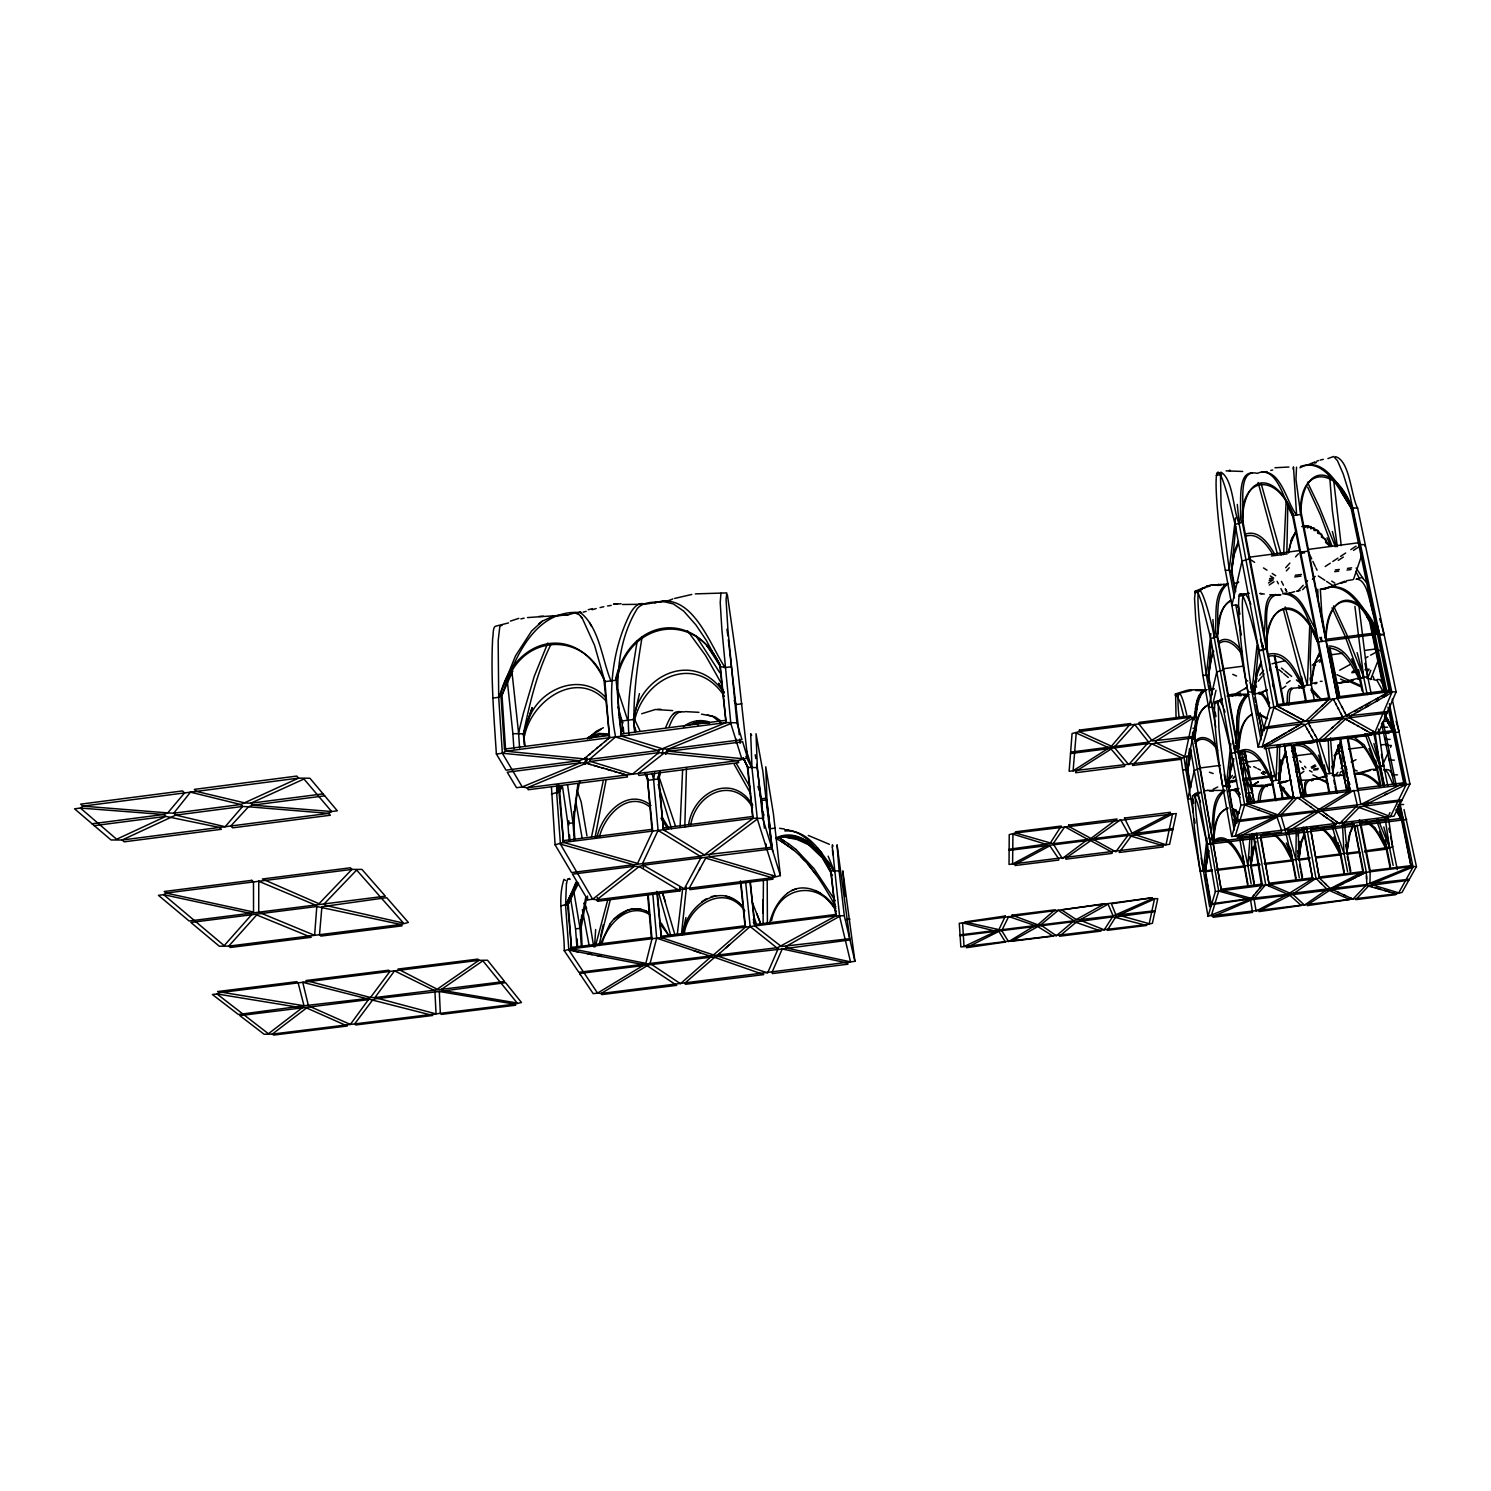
<?xml version="1.0" encoding="UTF-8"?>
<svg xmlns="http://www.w3.org/2000/svg" width="1491" height="1491" viewBox="0 0 1491 1491"><rect width="100%" height="100%" fill="white"/><g stroke="black" fill="none" stroke-linecap="round" stroke-linejoin="round"><path stroke-width="1.5" d="M580.819 919.667L582.105 946.822M763.094 924.159L763.411 881.069M568.798 825.157L568.817 820.795M762.87 913.032L762.907 899.93M1283.602 554.54L1286.137 501.461M1252.179 713.984C1239.524 721.532 1240.605 738.996 1238.089 751.65L1231.491 753.365C1204.43 635.446 1216.227 751.762 1222.695 786.279L1228.565 786.353L1231.827 807.507M659.973 770.735L658.146 777.072L663.476 829.704L704.404 854.921L771.648 847.261L762.74 818.354L753.123 818.279L704.404 854.921L700.23 856.3L571.556 872.589L555.081 844.801L551.465 787.323M680.12 825.884L682.598 770.213M1200.18 792.355C1190.452 793.641 1194.794 795.467 1197.403 802.922A102.842 12.729 82.3 0 1 1200.385 813.937L1207.17 844.446L1213.003 843.011C1215.184 826.443 1210.189 802.661 1224.912 790.808M1298.232 836.078L1298.326 830.021L1298.717 860.083L1309.676 858.723M749.992 881.908L754.856 925.93L781.396 946.524L849.665 938.696L844.316 915.754L836.06 915.809L777.687 947.624L578.825 972.3L564.232 950.662C564.642 927.458 556.516 901.943 563.952 879.336L565.648 880.529M767.194 879L767.418 924.14M1235.312 745.556L1235.2 752.88L1232.517 740.654M1349.877 784.471L1348.088 780.371L1344.789 780.781L1341.863 766.057L1345.162 765.629L1344.789 780.781L1347.212 790.565M1347.827 791.236L1348.088 780.371M1404.037 809.557L1416.45 866.569L1411.101 866.569L1366.818 884.517L1330.307 888.58L1319.33 877.957L1310.719 829.779L1354.108 824.337L1363.482 871.527L1330.307 888.58L1290.759 893.482L1269.065 884.182L1260.417 837.066L1260.771 836.041L1304.047 830.599L1303.637 831.661L1301.811 827.766L1303.637 831.661L1303.786 827.263M1255.18 694.228L1254.546 692.234L1247.93 691.899C1240.549 655.313 1226.758 517.116 1258.926 650.747L1263.082 650.206L1263.25 645.622M1296.275 829.033L1295.884 859.524L1299.313 877.677M1248.526 803.761L1248.955 792.895L1253.241 803.164M1253.95 833.525L1253.782 837.905L1252.03 834.028M1288.951 705.019C1289.939 700.136 1287.572 686.68 1295.791 688.059L1304.495 686.102M1245.73 791.162L1246.252 778.172L1252.254 792.485L1254.434 802.288M1299.91 841.259L1299.09 859.114L1301.158 841.875L1304.7 832.5M1235.405 743.189C1238.536 727.403 1233.56 704.423 1248.191 694.154M1279.632 746.674L1279.129 781.098L1280.993 791.069M1416.45 866.569L1401.969 892.457L1396.061 893.799L1366.334 885.486L1247.967 900.135L1208.008 916.406L1215.389 891.506L1411.101 866.569L1401.913 818.335L1360.798 823.498L1360.314 824.56L1360.537 820.423M1183.724 716.425L1182.456 711.244A101.053 12.357 82.6 0 0 1179.605 700.938L1175.598 693.781L1176.064 718.345M1359.96 852.461L1346.802 854.101L1348.945 836.041L1352.151 826.778M1263.678 634.514C1267.089 626.5 1260.678 590.716 1277.023 595.338L1280.881 594.723C1258.162 592.467 1270.313 637.011 1266.344 648.678L1258.926 650.747M1286.77 704.647C1288.038 699.894 1285.652 689.494 1291.56 687.947L1292.362 688.637M1186.724 714.785C1179.157 681.126 1176.138 692.327 1179.139 717.6M1406.703 819.454L1210.468 844.036L1210.841 837.961M1221.893 698.72A27.509 22.812 2.2 0 0 1218.911 700.733L1214.979 701.776L1219.619 701.236L1221.315 699.298L1218.184 702.242L1218.892 728.018A94.529 13.866 82.7 0 0 1220.663 745.053L1226.273 785.832L1228.565 786.353L1230.597 766.299M1251.135 883.66L1247.855 865.507L1250.203 834.83M1238.797 753.421C1255.515 744.326 1265.896 770.81 1271.991 781.992L1272.382 780.799L1279.52 779.905L1280.788 759.87M594.555 946.692L595.655 929.527M686.475 768.107L684.798 827.039M681.424 934.652L686.419 887.164M1192.707 732.118L1192.204 739.871L1218.725 891.096L1211.232 916.014L1396.061 893.799L1395.539 894.73L1355.748 899.651L1368.943 885.617L1408.809 880.23M1195.447 720.004L1194.682 738.753L1221.297 890.127L1251.303 898.365L1287.721 894.302L1312.62 878.777L1304.047 830.599M1277.433 746.823L1275.961 780.352L1268.748 748.855M1248.75 694.526C1234.138 708.411 1240.251 733.591 1238.089 751.65C1239.226 739.033 1239.04 721.774 1251.676 714.636M628.978 735.268C626.22 703.733 632.221 672.124 637.197 641.018M1258.18 747.159L1269.754 708.132L1235.088 524.478C1204.057 396.569 1218.837 539.817 1225.322 570.177L1258.18 747.159L1371.664 733.647L1378.989 731.746L1396.116 691.899L1357.63 508.151C1350.995 496.373 1350.045 460.644 1335.563 456.693M1228.062 807.936C1214.345 812.781 1215.389 831.288 1213.003 843.011C1214.177 831.288 1214.065 813.024 1227.652 808.457M1260.454 638.968L1263.082 650.206L1266.344 648.678C1265.132 596.885 1301.96 597.537 1317.615 642.006L1377.404 634.234L1378.038 632.575C1359.084 587.268 1326.953 589.243 1325.965 640.925C1324.493 588.926 1361.525 589.896 1377.404 634.234L1384.095 634.476L1381.374 624.599M1268.804 656.208C1286.696 652.35 1295.586 675.013 1302.873 687.258L1303.358 685.767L1311.335 684.742L1313.757 665.154L1320.318 650.933M1238.089 751.65L1239.524 733.442M1253.204 689.196L1254.024 693.557L1254.434 692.066L1251.9 691.395L1257.025 645.323M1279.52 779.905L1281.906 761.062L1285.913 750.979M1311.372 628.438L1310.179 658.165L1311.335 684.742M574.315 840.439L572.991 822.846L577.93 783.707M1215.743 727.142L1206.349 674.845L1210.841 633.619M1234.473 597.872L1229.218 569.674L1235.499 517.824M1252.515 847.186L1250.725 866.066L1254.024 884.2M1387.692 711.524L1346.671 716.053L1337.446 698.384L1300.711 514.488C1297.804 465.583 1337.39 465.322 1351.051 507.779L1389.37 691.712L1396.116 691.899M1251.844 837.886L1251.061 865.097L1254.919 842.508M677.249 934.745L682.524 889.81M1218.632 619.38L1217.141 636.75L1247.576 803.891M1211.195 831.885C1214.233 818.839 1210.357 797.331 1224.67 790.249M1235.088 524.478L1242.32 522.279C1245.88 512.233 1235.256 467.839 1257.323 473.355C1277.768 464.409 1285.242 504.704 1292.529 515.588L1300.711 514.488C1301.606 464.875 1333.122 462.247 1351.629 505.952L1390.041 690.147L1389.37 691.712L1342.813 717.264L1305.426 721.346L1277.247 706.119L1242.32 522.279C1239.673 473.542 1279.073 472.982 1292.529 515.588L1329.021 699.465L1305.426 721.346L1264.051 727.347M1193.34 812.968L1185.774 769.375L1186.985 755.937M1199.975 793.137L1192.558 795.672L1192.427 800.891L1194.44 828.306L1200.125 870.8L1203.312 870.409L1206.965 838.203M1213.003 843.011L1214.513 826.536M1347.212 849.758L1350.194 832.873L1353.772 825.511M1196.229 722.949L1194.682 738.753L1192.204 739.871L1194.887 727.999L1192.968 728.242M1287.833 504.405L1286.845 552.639M1189.408 748.929L1187.6 770.922L1188.625 776.774M566.431 883.772L565.574 905.317L568.854 950.084L597.556 993.099L601.134 993.491L854.939 961.322L842.806 870.874L844.875 896.501M1210.636 655.91L1208.325 676.784L1209.481 683.195M1256.689 671.155L1254.229 691.228M1195.67 717.917C1197.534 708.467 1196.844 694.694 1206.797 689.643C1194.496 692.178 1196.267 710.443 1193.751 719.911L1196.136 713.742L1194.571 713.537L1196.9 708.728L1195.428 708.449L1197.72 704.609L1196.285 704.33L1198.596 701.217L1197.18 700.919L1200.479 696.036L1199.062 695.757L1202.641 692.532L1201.15 692.309L1203.871 691.284L1202.305 691.097L1206.797 689.643M1233.97 550.123L1231.361 572.115L1234.641 589.672M1207.375 852.927L1205.119 871.75L1212.053 870.893M1189.818 752.377L1187.842 769.859L1190.899 787.434M1309.806 623.778L1307.346 685.245L1285.205 606.893M666.123 831.344L663.476 829.704L658.91 778.898L659.656 772.468M1392.24 699.13L1409.946 784.042L1394.048 816.155L1231.696 836.526L1202.846 675.293L1195.707 619.119L1194.552 598.487L1195.428 590.827L1198.652 594.219L1202.231 604.265L1210.692 638.577L1217.141 636.75C1219.508 624.394 1218.669 607.433 1231.026 600.165M1228.23 787.546L1230.709 770.307L1233.672 761.062M1311.297 682.244L1315.416 661.762L1319.964 653.207M1206.759 705.97C1195.912 712.586 1195.726 727.533 1194.682 738.753C1196.751 727.422 1196.285 712.363 1207.114 705.28M1211.382 640.59L1208.605 675.46L1212.09 694.75M1231.38 750.812L1228.565 786.353L1230.746 767.511L1233.803 758.658M1187.6 770.922L1191.421 750.513M1208.325 676.784L1210.804 660.103L1213.749 651.176M1279.129 781.098L1281.794 763.839L1285.727 753.309M1254.024 693.557L1256.857 675.367L1260.957 664.11M1260.212 801.263C1260.361 793.678 1263.101 782.402 1273.09 784.862M585.702 897.526L580.018 928.297L581.322 945.611M581.676 915.176L580.8 929.545L586.448 898.793M1231.361 572.115L1234.194 554.577L1238.257 543.73M1242.32 522.279C1243.252 472.833 1274.842 469.963 1293.014 513.761L1329.581 697.918L1329.021 699.465L1325.779 699.894M595.021 837.569L605.942 780.837M1296.089 532.939L1296.406 530.516L1291.84 538.381L1288.392 552.08M1207.729 843.403L1205.38 870.8L1200.125 870.8M695.346 593.884L726.807 592.915L726.061 599.55L727.962 630.153L736.889 722.8L741.996 739.648L668.154 749.209L662.619 748.817L621.598 736.144C615.448 694.135 614.18 646.181 637.328 608.533C646.199 598.506 661.594 604.75 672.814 598.897M1258.367 800.928C1258.329 792.056 1262.094 782.551 1272.27 784.527M1235.797 526.137L1231.715 570.457L1235.666 591.573M832.929 846.273L832.407 844.782L832.332 847.186M1258.59 646.889L1254.434 692.066L1256.988 672.385L1261.2 661.65M1288.559 552.993L1291.84 538.381L1291.597 541.196L1296.406 530.516M1230.821 743.785L1226.273 785.832L1222.695 786.279M1304.644 525.708L1304.29 527.944L1307.719 525.689L1317.914 530.61L1330.363 546.433L1325.629 542.482L1325.853 539.369L1321.455 537.114L1321.734 534.281L1317.597 533.2L1317.914 530.61L1313.981 530.479L1314.335 528.056L1310.57 528.746L1310.943 526.435L1307.346 527.926L1307.719 525.689L1301.755 526.509M591.48 837.047L603.296 780.557M658.09 830.394L700.23 856.3L700.882 857.903L684.276 888.804L643.273 865.19L642.491 863.606L658.09 830.394L653.58 779.588L654.698 772.99M662.302 753.533L663.01 749.433M508.506 622.921L496.559 625.959C492.328 625.847 493.577 635.017 492.664 638.223C490.651 676.839 493.875 715.512 496.373 754.036L502.355 753.253L505.691 751.203L589.485 759.385L615.578 736.927C607.601 695.496 611.142 651.716 630.059 613.714C632.874 608.738 638.092 601.302 644.746 604.265L662.824 601.376L673.298 603.911L683.698 611.105L695.906 624.915L706.343 640.403L720.377 666.477L726.061 722.576L736.889 722.8M599.047 944.959L610.061 900.639M642.155 636.787C636.937 667.577 632.631 698.999 634.346 730.236M566.431 883.753L567.68 878.907L570.102 879.429L569.245 878.367M1317.764 589.336L1318.081 599.438M682.338 934.652L685.916 917.524M658.295 753.682L659.171 749.526M1203.927 588.237L1205.399 587.529L1202.715 588.013L1199.659 590.865L1195.074 591.237L1210.394 585.031L1227.261 584.267M1220.98 584.304L1220.719 585.478L1218.427 584.323L1218.184 585.441L1212.164 584.733M1223.589 585.553L1223.869 584.304M1293.163 469.106L1293.48 466.869L1296.611 515.047C1286.826 503.045 1281.272 469.609 1261.461 472.144M595.244 946.71L607.601 900.452M600.649 936.348L603.259 924.793M1212.369 706.044L1216.022 690.277M639.453 693.613L633.414 719.501L635.222 732.305M1250.874 604.321C1230.895 555.342 1252.328 697.322 1251.9 691.395M1192.707 800.257L1192.949 799.213L1190.88 798.766L1187.731 799.157L1194.235 770.567L1200.274 767.94L1220.439 765.386M1214.103 708.952L1214.401 707.666L1212.127 707.069L1208.605 707.535L1216.731 671.901L1223.216 670.111L1223.533 668.714L1243.289 666.142M1237.94 607.34L1238.313 605.737L1235.797 604.973L1231.883 605.476L1242.003 561.063L1249.29 558.901L1249.7 557.149L1300.301 550.459L1299.798 552.229L1308.017 551.13L1308.539 549.378L1359.289 542.649L1358.692 544.439L1365.309 544.755L1364.824 546.172M644.764 772.524L648.231 780.259L658.91 778.898L660.438 772.562M519.595 747.942L518.57 732.901L523.453 713.052L534.318 676.15L547.831 643.012M558.808 784.862L556.702 793.398L560.43 844.111L592.673 899.241L596.773 899.819L772.17 877.752L780.371 875.608L773.438 814.011L765.759 766.803L766.914 799.828L772.133 848.882L780.371 875.608M579.794 781.265C575.489 800.499 572.619 820.441 575.079 840.104M648.119 893.91L652.014 938.752L645.845 963.335L571.538 948.779L564.232 950.662M652.76 893.333L656.674 938.174L650.076 963.447L680.492 983.706L710.424 957.241L714.599 957.352L763.69 974.611L685.413 984.284L684.835 983.165L714.599 957.352L718.215 956.271L782.235 948.966L847.652 963.056L847.932 964.211L772.394 973.548L771.984 972.412L782.235 948.966L849.963 939.945L854.939 961.322M1232.125 695.98L1235.405 694.75M1292.529 515.588L1293.014 513.761M555.081 844.801L563.505 842.434L559.759 791.646L561.399 785.589M1247.408 695.943L1247.762 694.713L1241.351 694.713L1241.071 695.775L1233.765 694.974M769.3 924.01C772.152 912.38 777.762 900.844 787.36 893.333M1243.997 695.868L1244.314 694.713M1266.344 648.678C1267.331 597.183 1299.556 594.984 1318.156 640.366L1317.615 642.006C1308.986 627.077 1304.364 594.257 1282.651 593.791M1219.619 701.236L1222.49 699.372M1228.435 791.479L1237.567 788.329M1239.189 757.857L1241.351 751.371L1244.631 750.942L1246.066 755.881L1245.749 757.018L1239.189 757.857L1238.07 751.781M682.859 934.447C685.282 907.367 718.848 880.846 741.456 905.186M1208.959 850.709L1205.119 871.75L1204.411 867.632M1250.874 803.463L1241.351 751.371L1245.749 757.018L1247.184 761.976L1252.57 791.386L1252.254 792.485L1245.656 793.324L1247.818 803.127M525.279 746.581L523.416 733.833L532.119 707.778L523.416 733.833L524.142 744.549M1231.696 836.526L1240.922 805.364L1210.692 638.577M1245.656 793.324L1245.973 792.224M1208.493 850.336L1205.38 870.8L1212.313 869.943M1212.537 651.548L1208.605 675.46L1202.846 675.293M1206.349 674.845L1200.87 634.905A92.908 13.344 83.1 0 1 1199.099 618.019C1193.285 554.466 1211.456 618.411 1214.326 638.111L1244.668 804.898L1235.293 836.078L1274.115 817.049L1356.847 806.65L1387.469 817.758L1386.91 818.913L1342.552 824.467L1359.773 806.836L1401.54 801.021M1269.363 742.481L1262.206 746.656L1273.948 707.591L1239.17 523.937C1233.02 510.779 1233.467 479.226 1220.868 472.125M1221.297 890.127L1194.943 737.598M1217.457 635.315L1247.948 802.475L1247.576 803.705L1240.922 805.364M1242.73 520.471L1277.712 704.591L1277.247 706.119L1269.754 708.132M1190.936 749.992L1187.842 769.859L1182.643 769.785L1181.04 758.658M599.717 945.48L609.763 924.308M647.001 774.09L652.723 831.065L637.626 863.382L563.505 842.434L558.771 789.857L560.057 785.776M1351.629 505.952L1351.051 507.779L1357.63 508.151M1267.145 786.652L1267.499 785.571L1249.477 785.328M1346.876 791.348L1337.744 745.295L1341.043 744.885L1338.955 751.389L1341.863 766.057L1342.254 750.979L1338.955 751.389L1338.284 746.954L1340.595 743.264M1216.656 870.315L1244.351 866.867L1239.58 837.476M1213.301 841.986L1254.117 836.861L1253.782 837.905L1252.608 833.469M1293.666 797.89L1284.217 744.512L1293.666 797.89L1277.899 814.887L1236.393 820.665M684.145 934.559C687.295 905.764 724.831 881.964 744.829 910.871M1262.206 746.656L1301.121 724.011L1301.624 722.539L1273.948 707.591L1275.718 708.542M1353.474 579.477L1361.935 554.615M1291.635 746.506L1294.971 750.756L1296.536 755.695L1304.085 796.026M1330.848 656.152L1331.333 654.735L1342.683 653.263M621.598 736.144L615.895 677.79C630.581 619.678 691.824 608.514 719.668 664.147L726.061 722.576L505.691 751.203L502.001 695.16L512.718 671.006L507.48 680.325C525.671 631.96 587.435 632.687 604.917 681.648L616.864 680.082C627.841 620.871 695.962 609.26 720.377 666.477L725.111 667.577L731.112 666.775M727.422 595.021L737.02 662.433L747.55 757.894L738.082 760.596L527.124 787.807L522.26 786.95L502.355 753.253L498.702 697.303L515.476 655.91L531.616 631.01L542.258 621.188L553.478 615.988L567.978 614.851L575.004 612.857L579.216 614.758L582.291 618.243L594.574 645.379L604.917 681.648L609.558 737.71L607.918 739.07M551.409 794.088L559.759 791.646L561.827 785.906M1254.117 836.861L1262.374 885.02L1251.303 898.365L1211.773 903.714M1281.775 831.009L1281.365 832.146L1237.25 837.681L1277.079 817.236L1281.477 830.17M1387.04 713.015L1308.241 723.098L1264.741 747.271L1264.312 748.668L1313.608 742.388L1313.515 739.965M690.762 824.821C695.906 793.063 733.535 775.339 752.564 807.321M1269.065 884.182L1260.771 836.041M1389.016 707.871L1404.559 782.7L1360.836 804.45L1319.33 809.669L1301.177 796.94L1292.063 745.63M1337.446 698.384L1301.196 512.68M492.775 698.086L498.702 697.303L502.001 695.16C514.097 658.854 534.635 608.347 581.378 612.615M688.562 824.97C693.203 791.945 732.454 771.872 752.769 805.14M665.433 754.222L666.924 750.215M665.992 753.999L667.483 750.01M775.954 837.961C799.884 826.331 821.821 851.398 830.878 870.912L836.06 915.809L571.538 948.779L567.4 902.614L575.936 882.206M1311.502 780.949L1314.372 778.992L1318.752 778.507L1326.953 781.601M1335.787 584.64L1324.362 589.113L1320.318 589.001L1321.753 612.95L1325.965 640.925M1264.592 864.333L1292.306 860.885L1285.112 829.686L1350.063 790.77L1340.633 739.443M1316.199 739.722L1325.536 775.227C1318.659 763.578 1310.216 742.108 1293.182 745.947M559.74 785.645L556.702 793.398L556.665 784.62M599.419 837.047C604.246 816.062 628.102 789.69 650.02 807.097M1352.523 714.879L1349.392 717.842L1374.963 732.267L1380.144 766.337L1376.678 768.741C1370.024 757.316 1363.594 739.163 1348.032 738.436M597.015 837.327C601.6 814.515 627.692 786.297 651.008 805.513M1367.806 677.902L1370.807 670.279M1370.546 679.598L1378.485 659.544M1347.771 740.841L1348.815 738.213M669.03 727.068C671.621 720.787 675.498 709.902 684.201 711.99M1338.489 746.805L1334.948 757.298L1332.674 774.314L1335.097 754.409L1340.931 741.232M634.29 721.588C643.627 677.082 695.868 652.741 724.402 696.297M1237.474 583.223L1237.921 582.124M1371.664 733.647L1345.534 719.035L1321.641 741.362L1371.068 735.063L1371.664 733.647L1370.061 732.733M771.592 920.581C778.507 885.691 820.031 879.261 836.06 911.355M1335.824 824.225L1335.34 825.38L1288.559 831.232L1318.379 812.055L1335.824 824.225L1334.762 823.479M1374.963 732.267L1391.904 692.439L1350.119 495.981L1343.261 474.063L1337.483 460.738L1333.625 456.47L1327.922 458.594M665.881 726.937C668.676 720.917 672.292 709.865 680.884 711.803M1382.865 725.987L1382.362 727.161L1387.618 727.273M1319.33 877.957L1310.719 829.779M1347.696 736.405L1360.836 804.45L1402.136 799.81M1384.133 732.044L1383.611 733.218L1388.885 733.33M524.552 735.883C531.262 701.05 576.271 669.068 605.458 700.397M1256.018 841.725L1253.148 850.168L1250.725 866.066L1259.97 864.91M1386.313 770.661C1388.512 766.933 1392.147 773.829 1392.855 775.879M505.691 751.203L504.461 749.078L500.771 692.924C516.445 634.868 579.365 623.126 604.917 681.648M1385.381 738.138L1384.859 739.294L1390.134 739.406M1304.476 834.42L1301.028 844.186L1298.717 860.083L1297.934 855.964M1384.412 714.152L1393.712 730.534L1393.134 731.876L1354.07 736.852M1316.255 857.903L1340.39 854.902L1332.041 825.809M1362.979 872.533L1354.108 824.337M1382.753 764.641L1388.922 750.979M1390.563 747.326L1391.401 745.481L1386.127 745.388L1386.63 744.233L1381.561 744.885M578.583 883.101L568.239 903.956L571.538 948.779M573.7 891.86L568.239 903.956L560.97 905.894M1389.668 758.919L1389.146 760.056L1394.42 760.149M1333.793 890.276L1332.935 888.711L1334.985 887.685M602.439 942.126C608.011 923.059 629.724 901.31 650.113 914.896M1392.706 773.661L1392.184 774.798L1397.477 774.873M585.217 764.38L587.622 759.254M584.416 762.814L586.839 757.689M576.644 882.132L568.239 903.956L567.4 902.614M571.463 893.109L565.574 905.317L576.532 884.293M1389.016 814.571L1389.985 812.576M1389.37 703.696L1406.181 784.527L1390.432 816.621L1363.24 805.848L1406.181 784.527L1409.946 784.042M1238.462 541.158L1234.287 551.502L1231.715 570.457L1225.322 570.177M1409.349 879.243L1369.931 883.678L1370.21 870.688L1360.798 823.498M550.98 644.392C536.928 672.422 529.659 703.305 523.416 733.833L512.885 733.647L513.892 748.687M1364.358 851.901L1386.295 849.18L1392.669 846.795L1388.345 817.236M1399.397 800.686L1413.077 866.979L1372.54 883.809L1372.037 884.778L1373.733 885.281M1372.54 883.809L1372.037 884.778L1398.726 892.848L1413.077 866.979M528.615 719.557C538.847 688.525 582.273 670.726 606.036 697.937M699.372 869.663L700.416 867.762M1230.448 778.209L1232.405 775.395M1234.511 776.401L1233.132 778.358L1233.821 777.37M577.93 613.435L579.626 611.944C599.643 627.189 601.768 658.761 610.9 680.865M1336.756 682.524L1339.011 694.657M1255.198 681.126L1257.043 678.759M1259.82 675.181L1263.567 670.354M1258.218 681.312L1262.094 676.374M1263.082 675.125L1264.051 673.876M1339.924 773.158L1341.434 771.294M1336.29 774.202L1337.874 772.263M1341.08 768.35L1342.683 766.393M609.763 924.29C617.404 912.772 632.65 904.813 646.125 911.02M1252.664 896.725L1254.024 895.066M1256.093 892.587L1257.472 890.91M1259.56 888.394L1260.976 886.716M1261.666 885.878L1252.999 833.637M1265.71 884.61L1253.968 898.495L1256.093 911.076L1287.721 894.302L1265.71 884.61L1256.317 833.227M1285.671 567.717L1289.864 563.113M1295.511 556.907L1298.363 553.795M1303.917 551.689L1302.426 553.31L1303.917 551.689L1304.55 553.031M1289.249 567.754L1286.36 570.904M1297.524 591.387L1303.246 585.292M1306.116 582.236L1307.57 580.689M1305.389 586.746L1302.612 589.672M1312.378 579.347L1315.211 576.365M587.379 738.94L596.493 731.112L603.408 727.72M1350.455 897.955L1352.971 899.11L1366.818 884.517L1366.352 872.123L1356.959 824.97M1212.649 843.366C1226.813 829.387 1239.636 856.374 1244.351 866.867M1212.779 841.595C1227.317 828.008 1240.642 854.828 1244.668 865.898M1195.074 743.375C1202.007 733.777 1213.711 742.947 1217.662 750.588M1195.186 741.512C1200.777 733.721 1211.288 738.809 1215.538 745.295M1234.678 583.466L1238.76 582.105M1214.196 688.656L1210.636 689.755M1315.621 711.897L1317.093 710.536M1321.529 706.417L1323.02 705.038M1324.511 703.64L1326.021 702.261M1333.234 698.925L1308.744 721.625L1308.241 723.098L1318.137 740.468L1342.254 718.755L1342.813 717.264L1333.234 698.925L1333.849 700.099M614.031 919.164L627.338 910.255A24.918 23.595 -29.9 0 1 641.298 909.473M1331.556 728.372L1333.084 727.012M1337.651 722.893L1339.179 721.514M1377.237 679.43L1379.958 679.672L1383.872 685.431M745.593 881.647L750.159 926.526L778.116 948.854L767.623 972.933L718.215 956.271L717.693 955.06L719.65 953.345M729.584 944.604L717.693 955.06M725.595 948.127L750.159 926.526M587.734 737.877L601.208 729.323M744.046 881.833L740.934 882.225L745.481 927.104L713.499 954.948L661.333 937.597L656.73 891.376M496.373 754.036L506.045 770.176L579.291 760.708L583.857 759.012L609.558 737.71L603.93 679.356M583.857 759.012L585.441 757.708M588.61 755.08L590.194 753.775M591.778 752.452L593.381 751.129M596.568 748.482L598.189 747.14M599.792 745.798L601.413 744.456M604.656 741.773L606.278 740.431M1373.565 679.672L1377.05 680.436L1382.511 690.519M1280.266 764.995L1282.912 762.907M673.466 713.816L675.293 712.4M1218.52 701.05L1220.402 701.553L1223.16 706.809M1301.177 773.419L1303.917 771.313M538.736 623.872L542.258 621.188M757.335 819.025L709.213 855.163L709.846 856.766L775.376 876.242L757.335 819.025L752.023 768.275L750.681 733.628L751.632 735.417M683.418 726.881C690.389 720.899 700.379 719.035 709.064 721.979M1286.472 683.363L1290.144 680.697M1313.72 666.328L1315.64 664.949M1319.46 662.19L1321.38 660.811M1312.248 665.135L1314.111 663.812M1315.975 662.47L1319.721 659.805M1282.297 688.656L1285.876 686.102M1262.914 786.148L1263.846 785.496L1260.808 785.422M1218.781 643.758C1227.354 636.769 1237.176 647.094 1241.686 654.064M1315.975 878.367L1293.424 893.612L1293.032 894.563L1304.476 905.112L1327.232 889.419L1315.975 878.367L1306.601 827.319M1268.468 582.981L1273.239 579.775L1269.176 580.316M1269.214 585.031L1274.06 581.788M1325.201 566.505L1330.289 563.169M1337.949 558.119L1332.824 561.492M1345.665 553.012L1340.502 556.423M1350.846 549.601L1356.064 546.153M1338.303 560.392L1343.335 557.075M1353.493 550.384L1358.618 547.011M701.87 901.682L706.473 898.663M1238.984 751.371C1256.168 742.462 1266.94 768.946 1272.382 780.799L1265.952 748.407M1299.947 467.839C1325.462 453.357 1342.291 492.887 1353.53 508.692M1218.948 641.615C1227.41 635.11 1237.25 644.298 1241.761 651.325M787.36 893.314C803.91 880.361 826.349 892.829 835.612 908.69M1261.367 778.451L1265.207 776.215M1271.767 741.083L1286.323 732.621M1288.764 731.186L1293.685 728.335M1296.164 726.9L1301.121 724.011L1304.42 724.291L1314.111 740.971M1230.578 600.985C1218.277 607.806 1218.259 624.505 1217.141 636.75C1219.414 620.07 1213.413 595.524 1228.137 583.466M1252.831 785.03L1258.423 781.806L1254.677 783.968M1311.894 768.368L1315.882 766.076M1334.054 755.676L1338.135 753.328M1349.299 714.562L1346.671 716.053L1346.112 714.972M1354.536 711.58L1357.164 710.07M1359.811 708.579L1362.457 707.051M1365.122 705.541L1370.453 702.503M1375.82 699.447L1378.523 697.9M1381.225 696.372L1386.649 693.259M1349.97 716.351L1391.904 692.439M1357.686 711.952L1360.277 710.462M1365.476 707.498L1368.086 706.026M1375.951 701.534L1378.597 700.025M1383.89 697.005L1386.555 695.477M1311.204 767.101L1315.118 764.883M1244.929 688.618L1247.315 687.276L1233.076 695.272L1235.443 693.949M1235.722 695.701L1240.531 692.998M839.619 916.331L785.533 946.655L785.943 947.885L850.541 961.863L839.619 916.331L832.332 847.205M1339.645 670.223L1349.951 664.595M1365.421 658.034L1367.993 656.618M1370.583 655.201L1375.783 652.368M1324.362 589.113C1352.002 576.831 1367.657 618.169 1379.902 635.017L1384.095 634.476M1285.13 593.642C1302.258 592.262 1307.588 618.541 1315.957 629.426M1259.671 693.967L1263.38 692.104M588.181 737.635L598.953 733.442L608.253 733.907M1332.935 888.711L1366.352 872.123M1347.398 881.535L1355.766 877.379M1341.173 884.629L1343.242 883.585M1357.872 876.317L1364.228 873.167M589.038 738.716L599.792 734.653L609.055 735.007M1213.189 789.224L1217.737 786.968M1351.088 762.031L1356.027 759.683M1366.371 803.407L1368.98 802.177M1384.766 794.684L1387.413 793.417M1179.586 693.893L1180.984 693.24M1235.648 790.025L1234.026 790.77C1235.051 786.037 1239.431 792.746 1240.288 794.517M1310.775 464.912L1312.825 463.981M687.519 725.409L698.347 721.886L709.641 723.116M1333.494 585.628L1344.957 581.136M1237.288 789.279L1238.946 788.571M1315.062 461.856L1306.396 465.472M726.061 722.576L657.922 750.532L589.485 759.385L590.492 761.435L632.333 774.239L658.761 752.62L738.082 760.596L738.735 762.628L638.968 775.469L638.092 773.494L664.278 752.992L668.974 751.296L742.648 741.754L747.55 757.894M730.832 723.582L668.154 749.209L668.974 751.296L741.735 758.639L730.832 723.582L721.849 629.127L720.209 602.457L720.954 593.176M1314.708 463.161L1316.478 462.434M791.796 890.593L796.324 888.822M1182.382 692.644L1191.644 690.501M1265.188 691.302L1266.977 690.613M641.67 713.76L655.369 709.492L672.683 710.592M1321.25 589.43C1349.448 577.427 1365.681 616.007 1377.404 634.234L1379.902 635.017L1376.92 623.797M1301.326 688.152L1304.047 687.127M1364.824 850.932L1389.444 847.205L1385.158 818.522M1267.257 689.625L1258.162 693.706L1259.41 692.309L1262.448 693.296L1269.624 703.1M1341.192 583.41L1342.906 582.795M1265.952 785.589L1270.556 785.105M1300.469 466.422C1325.779 457.812 1340.018 491.452 1351.051 507.779L1341.061 491.62M1316.833 461.166L1318.51 460.57M1279.576 783.465L1287.068 781.284L1283.434 782.179M510.388 621.113L518.812 618.374M1304.439 685.935L1298.624 687.873L1304.849 687.016M1277.806 783.26L1290.945 780.054M654.735 602.886C692.141 590.473 709.772 644.839 725.111 667.577M1357.555 774.053L1370.359 770.4M1227.242 696.316L1241.351 694.713M1317.82 779.066L1320.355 778.265M1346.131 682.17L1348.926 681.294M1286.435 594.089L1294.617 591.61M1288.634 593.418L1290.703 592.766M1264.946 472.181L1266.996 471.547M1281.831 781.918L1283.714 781.359M1301.14 780.259L1311.912 779.868L1327.009 775.655M1311.111 827.468L1313.627 826.722M1318.193 778.116L1311.912 779.868M1322.629 777.557L1326.71 776.438M1354.779 774.015L1370.676 769.654M1351.386 680.53L1353.604 679.896M592.076 609.707L596.158 608.57M588.255 609.744L592.3 608.645M583.111 612.205L586.205 611.347M1263.343 833.506C1278.905 830.133 1286.062 850.373 1292.306 860.885M1245.954 536.089C1258.628 532.231 1267.648 546.079 1273.333 555.23M1311.167 683.717L1315.099 682.766A27.229 23.129 8.3 0 1 1317 682.505M1246.252 533.853C1259.41 529.957 1268.822 544.308 1274.6 553.888M1269.121 654.102C1287.236 650.206 1296.835 672.87 1303.358 685.767L1283.136 608.608M1320.15 460.085L1323.3 459.321M1336.551 683.139L1349.653 681.704L1360.351 686.531M1344.565 582.273L1346.187 581.881M674.64 598.431L691.787 594.462M1221.651 474.436L1216.209 475.368M1270.817 470.429L1272.662 469.963M1248.433 694.769C1230.15 705.355 1240.177 736.107 1235.2 752.88L1234.678 746.376M1306.582 795.411C1300.692 778.153 1316.683 774.276 1327.922 783.931M1244.37 595.319L1238.816 596.232M1274.954 467.745L1288.895 467.018M600.053 607.564L603.836 606.707M1194.794 592.654L1202.492 589.038M520.862 618.914L524.105 618.169M1214.662 703.062L1218.184 702.242M711.17 896.669L715.978 895.588M1346.578 580.707L1352.896 579.645M1296.499 591.144L1300.208 590.473M786.148 835.911L776.308 838.743C804.283 852.628 821.317 880.585 835.873 906.975M1175.076 695.16L1178.207 694.582M1357.052 773.549L1354.126 774.071C1364.563 771.127 1374.18 778.302 1380.629 785.776M1175.299 694.005L1185.42 690.799A25.142 21.88 4.4 0 1 1190.079 689.811L1203.237 689.755M607.545 605.98L611.217 605.402M1314.764 683.735L1316.665 683.437M1216.544 473.542L1220.477 472.982L1221.036 505.729L1229.218 569.674M1239.189 594.574L1249.328 593.325M527.497 617.572L567.978 614.851M1271.376 555.994L1287.162 553.906M1227.615 583.354C1210.692 593.399 1218.445 621.747 1214.326 638.111L1212.91 619.566M1269.605 578.638L1273.687 578.098L1270.295 575.936M1295.194 575.265L1301.438 574.445M1335.228 569.991L1339.328 569.45M1347.529 568.369L1351.629 567.829M1294.71 576.942L1300.953 576.122M1334.687 571.687L1338.769 571.146M1346.969 570.065L1351.051 569.525M741.922 703.789L736.163 704.553L734.168 700.509M1239.972 797.48L1234.753 790.137L1228.919 789.988M1326.524 639.266L1378.038 632.575M504.461 749.078L608.57 735.548M620.629 733.982L725.371 720.358M1285.037 660.737L1271.991 663.793M1317.969 656.469L1320.951 656.077M1365.383 650.318L1376.733 648.846L1376.174 650.281L1382.082 650.467M92.051 823.778L163.768 814.496L167.738 812.893L173.739 813.191L240.741 804.525L298.573 778.116L309.904 778.246L337.32 810.806L331.617 811.533L252.594 805.159L248.494 806.78L242.586 806.463L175.752 815.111L122.113 840.011L111.024 839.973L74.55 808.812L80.402 808.066L163.768 814.496L165.799 816.397L219.512 827.468L221.358 829.294L124.2 841.819L122.113 840.011L328.728 813.378L331.617 811.533L303.978 779.01L250.768 803.22L244.822 802.904L196.346 791.404L194.333 789.391L296.802 776.065L298.573 778.116L82.937 806.128L80.402 808.066L116.652 839.247L165.799 816.397L94.25 825.641M323.062 793.864L250.768 803.22L252.594 805.159L324.703 795.821M1352.244 671.379L1356.493 670.82M1364.973 669.739L1369.223 669.179M1351.741 672.739L1355.971 672.199M1366.557 670.838L1368.682 670.559M1357.593 679.001L1359.419 678.778M771.648 847.261L762.852 771.294L756.012 733.721L757.372 767.585L747.83 767.455L743.357 758.229M1277.712 704.591L1329.581 697.918M1338.023 696.837L1390.041 690.147M1386.127 692.122L1389.37 691.712L1277.247 706.119L1280.844 708.057M1070.631 752.116L1148.629 742.127L1190.284 717.301L1197.198 717.451L1188.812 756.012L1181.767 757.857L1069.14 771.276L1072.066 733.535L1079.26 731.578L1190.284 717.301L1190.601 715.792L1139.105 722.408L1138.863 723.918L1152.301 740.952L1193.061 736.442M1070.519 753.533L1148.387 743.562L1151.797 743.823L1181.767 757.857L1181.487 759.236L1132.508 765.479L1151.797 743.823L1192.744 737.896M1263.622 728.819L1301.121 724.011M569.189 841.092L567.885 823.498L572.991 822.846L573.905 824.504L573.774 811.794M766.411 798.114L761.249 798.785L764.361 828.176M766.914 799.828L761.771 800.499L761.249 798.785L756.664 764.38M1386.369 721.215L1383.089 721.644L1396.34 785.85M1313.739 740.747L1322.554 739.611M1370.714 733.479L1393.712 730.534M1277.06 745.705L1280.154 745.314M1283.788 745.817L1291.243 744.866L1301.177 796.94M1295.847 744.27L1339.701 738.679L1350.063 790.77M1343.428 738.213L1347.174 737.728L1357.798 790.752M1310.514 742.779L1313.608 742.388M1367.974 735.454L1371.068 735.063M562.536 840.738L651.921 829.35L652.723 831.065M662.712 827.971L752.564 816.528L753.123 818.279L563.505 842.434M1247.184 761.976L1260.529 760.28M1284.59 757.223L1287.273 756.888M1296.536 755.695L1312.602 753.663M1336.719 750.588L1339.403 750.253M1348.535 749.078L1363.762 747.14M1292.846 757.26L1296.145 756.832L1291.691 751.166L1295.362 749.6L1293.815 744.68L1303.786 796.79M768.517 824.821L770.307 828.735L775.283 828.101M1314.056 768.965L1318.212 768.443M1295.642 771.909L1298.941 771.499L1293.722 759.292M1313.646 770.064L1317.802 769.542M1236.635 780.203L1230.019 781.042L1229.684 782.235L1236.3 781.396M1243.252 779.364L1274.134 775.432L1273.743 776.643L1242.898 780.557M1378.448 729.043L1383.741 765.871L1380.144 766.337L1367.172 733.702M1383.741 765.871L1380.144 766.337L1373.919 743.524M1299.239 743.226C1313.515 746.581 1320.113 762.143 1326.002 774.015L1333.159 773.102L1330.494 737.933M772.133 848.882L643.273 865.19L639.192 866.532L596.773 899.819L597.611 901.272L679.971 890.91L679.635 887.089M1247.948 802.475L1294.113 796.641M1301.643 795.691L1350.585 789.522M1358.133 788.571L1404.559 782.7M1406.181 784.527L1247.576 803.705L1277.899 814.887L1315.901 810.675L1297.431 797.405L1280.881 815.074L1285.372 830.562M560.43 844.111L633.545 864.743L634.346 866.308L572.469 874.155L587.715 899.856L592.673 899.241L634.346 866.308L639.192 866.532L679.971 890.91M1173.007 828.642L1053.112 843.72L1015.557 832.984L1009.221 834.606L1009.034 864.445L1169.596 844.316L1176.287 813.527L1015.557 832.984L1015.557 831.81L1061.201 826.051L1049.999 843.552L1009.127 849.255M1365.942 804.376L1368.104 804.096M772.655 879.243L689.904 889.661L689.252 888.189L705.69 858.126L772.17 877.752L772.655 879.243L772.245 875.441M824.542 860.232L830.878 870.912L839.098 870.912L837.047 844.819L849.963 939.945M1009.127 850.392L1128.557 835.37L1163.315 845.863L1163.073 846.963L1119.219 852.479L1131.613 835.538L1172.746 829.797M1236.039 821.839L1274.115 817.049L1274.525 815.875L1244.668 804.898M1403.609 804.525L1398.297 804.469L1411.101 866.569M576.868 946.151L575.563 928.856L580.018 928.297L573.495 889.568M1226.087 470.876L1242.637 471.454M570.718 947.53L651.325 937.466L652.014 938.752M660.681 936.311L744.978 925.781L745.481 927.104M754.371 924.625L835.743 914.468L836.06 915.809M1216.936 869.365L1259.82 864.016M1264.2 863.475L1310.086 857.754M1316.665 856.934L1358.245 851.752M845.621 919.667L849.982 919.127M1221.595 889.139L1262.728 884.033M1269.419 883.212L1313.031 877.789M1319.759 876.95L1363.482 871.527M1370.21 870.688L1411.66 865.544M580.484 974.76L579.608 973.474L710.424 957.241L709.865 956.029L656.674 938.174M960.055 934.876L1074.06 920.767L1104.868 903.639L1061.629 909.939L1076.912 919.966L1113.143 915.921L1152.226 898.7L1157.762 898.663L1152.413 923.264L1146.803 924.588L960.856 946.934L959.272 923.302L1152.431 897.731L1111.373 903.77L1116.032 915.12L1155.134 910.721M960.111 935.77L1073.967 921.68L1100.936 931.111L1059.467 936.236L1076.726 921.773L1112.994 916.835L1146.616 925.464L1107.31 930.328L1115.734 916.946L1154.929 911.653M1211.493 904.646L1248.284 899.185L1218.725 891.096M1359.773 677.865L1339.347 682.953L1350.883 681.145L1361.32 685.897M1284.273 593.288L1287.423 593.325M1243.214 594.014L1244.724 593.884M1207.822 790.398L1224.596 790.435M784.881 830.972C808.812 829.145 822.864 854.697 834.42 871.49L828.157 856.151M617.479 603.892L613.472 604.19L621.076 603.743M1228.938 470.56L1230.392 470.448L1229.292 470.522M1386.816 769.524L1383.518 769.766L1387.562 772.301L1393.06 784.601M701.46 714.152L712.232 716.09L720.787 722.706M538.885 616.435L543.32 616.23M1249.253 786.092L1263.548 786.54M1332.507 774.835L1343.391 775.506M1332.208 775.6L1339.328 775.935M1209.406 790.976L1213.339 790.957M1210.152 689.289L1213.599 689.215L1210.785 689.103M1355.58 774.015C1365.346 772.953 1373.714 779.513 1379.771 786.428M622.455 604.489L644.746 604.265L642.789 603.575M1320.318 681.35L1322.088 681.331M1375.242 770.046L1373.658 770.064L1376.827 770.101M1251.415 785.235L1253.465 785.217M786.148 835.892C807.339 834.531 822.547 853.728 830.878 870.912M685.226 711.617L698.944 712.325M1328.723 645.976C1345.683 646.293 1353.753 665.601 1360.388 678.405L1359.811 679.915C1352.449 667.707 1345.012 648.566 1328.313 648.063M1314.932 779.048L1317.243 779.066M657.773 709.306L661.109 709.343M1377.181 769.319L1375.597 769.281A27.341 23.595 12.2 0 0 1370.676 769.598M1195.521 690.463L1203.013 690.78M1360.482 821.299C1374.572 822.249 1380.163 838.818 1386.295 849.18M788.18 830.077L785.067 829.891C803.146 830.338 815.111 846.869 824.542 860.232M1252.589 693.855L1255.329 694.023C1262.877 690.053 1266.735 702.932 1269.847 707.61M707.442 715.046L715.009 716.91L720.507 720.656M579.626 611.944L580.689 612.018M502.355 753.253L579.291 760.708L580.316 762.758L585.907 763.131L626.555 774.985L627.469 776.96L528.261 789.745L527.124 787.807L590.492 761.435L658.761 752.62L657.922 750.532L615.578 736.927M1269.773 594.741L1273.072 595.058M779.569 828.306L784.341 828.996M1339.682 775.04L1341.527 775.245M1261.982 593.735L1259.839 593.474L1264.312 594.052M781.359 836.358L797.163 839.545L808.737 844.838M1366.707 678.163L1371.832 679.281M573.588 951.016L578.303 951.929M587.659 953.755L592.318 954.669M596.959 955.563L601.563 956.477M568.854 950.084L642.286 964.416L642.956 965.609L597.556 993.099L593.213 993.64L579.608 973.474M787.416 837.29L792.578 838.333M707.33 722.93L696.707 720.992L700.155 723.377M786.968 835.743L804.786 841.446L817.422 851.212M792.168 836.842L796.772 838.147M1257.342 713.816L1266.996 718.774M588.498 763.877L591.088 764.641M593.66 765.386L598.786 766.877M601.339 767.623L603.874 768.368M606.427 769.114L611.496 770.586M614.012 771.332L616.547 772.058M619.045 772.785L624.058 774.258M1316.292 826.76C1328.966 830.45 1334.408 844.428 1340.39 854.902M1370.658 886.139L1372.391 886.642M1375.802 887.685L1380.908 889.232M1384.3 890.257L1385.996 890.761M1387.674 891.264L1389.37 891.786M1392.724 892.792L1394.383 893.295M829.406 844.316L808.29 835.463M1257.845 713.127L1267.592 718.476M693.632 950.587L700.174 952.786M1209.425 772.245L1213.171 773.512M796.399 836.768L807.116 841.595M725.837 896.221L730.907 898.029M1257.864 809.743L1259.727 810.433M1353.791 769.729L1357.183 770.977M1268.506 885.84L1269.903 886.455M1232.759 674.342L1236.542 676.019M1245.936 680.194L1247.799 681.014M1321.548 780.017L1323.635 780.967M1252.086 472.908C1234.716 472.927 1243.438 514.115 1239.17 523.937L1237.306 504.443M1337.688 892.065L1338.974 892.662M1344.099 895.029L1345.385 895.606M1332.507 889.661L1352.971 899.11M1340.558 679.039L1345.758 681.499M1336.924 674.659L1348.908 680.343M1354.182 737.318L1364.153 744.866L1377.218 767.53L1364.992 733.609M1253.707 766.616L1256.428 768.014M1257.77 768.704L1260.473 770.101M1366.054 820.535L1375.075 827.729L1386.798 848.193L1376.435 820.236M1249.141 766.467L1246.364 764.995L1250.52 767.194M1312.919 774.91L1318.007 777.612M1232.982 809.222L1238.891 813.21M646.125 911.038L649.405 912.772M1282.633 709.026L1284.403 709.996M1286.193 710.946L1295.008 715.717M1296.76 716.649L1298.493 717.6M1300.245 718.532L1303.712 720.414M1309.508 770.605L1312.099 772.021M815.465 890.5L820.535 893.295M1345.534 719.035L1347.193 719.967M1348.852 720.899L1350.511 721.812M1352.169 722.744L1353.809 723.657M1357.108 725.502L1358.73 726.415M1361.991 728.223L1366.856 730.944M784.303 840.961L779.569 838.203L788.515 843.682M1233.392 808.793L1239.375 813.08M1356.158 568.034L1362.998 578.452M781.433 841.502L793.808 850.168M1249.29 558.901L1254.639 562.312M1263.492 567.941L1266.996 570.177M1272.214 573.495L1275.662 575.694M1275.532 594.387L1277.023 595.338M1318.286 575.955L1324.903 580.316M1326.561 581.397L1333.084 585.683M1331.687 581.061L1334.874 583.186M1279.856 784.844L1290.237 796.884M693.986 722.11L698.403 725.129M1322.815 815.13L1323.915 815.912M1326.095 817.441L1327.195 818.205M1331.519 821.224L1332.6 821.988M808.737 844.875L822.137 857.66L832.444 875.459M1298.605 798.263L1299.779 799.101M1305.594 803.276L1306.75 804.096M1310.216 806.575L1311.353 807.395M1326.282 814.291L1327.381 815.092M1331.798 818.279L1332.898 819.062M1336.178 821.429L1337.278 822.212M788.515 843.72L796.064 849.535M1322.368 827.58L1332.376 837.998L1340.819 853.914L1333.83 837.029M1274.47 833.525L1284.385 844.036L1292.678 859.916L1289.715 847.186M736.107 900.955L741.456 905.205M502.281 624.897L499.82 626.537L498.162 640.72L498.702 697.303M1298.605 685.506L1300.804 687.295M1281.44 668.043L1283.732 669.925M1284.869 670.857L1291.653 676.411M1279.036 669.683L1282.521 672.609M1283.676 673.578L1288.28 677.436M1275.532 666.757L1276.706 667.726M1296.387 679.896L1298.642 681.797M1299.761 682.748L1301.997 684.63M1312.322 689.438L1321.902 700.08M1279.912 786.503L1288.764 797.648M1310.962 690.203L1317.82 697.359M796.064 849.516L814.067 868.713L835.295 900.732M1324.865 883.306L1326.226 884.648M1321.66 883.939L1320.243 882.56M812.688 845.807L824.448 859.506M825.734 897.265L835.612 908.69M815.54 850.224L818.857 853.635M801.077 856.803L804.674 860.568M1282.875 787.173L1284.497 788.888M1299.667 760.783L1301.065 762.348M1304.55 766.225L1305.93 767.772M659.395 922.929L667.39 933.571M1235.666 790.92L1236.635 792.001M687.5 630.768L705.504 655.388L722.147 684.835M817.254 847.652L821.988 853.299M584.863 903.993L584.043 903.024L588.759 916.592L593.735 946.86M723.526 692.085C694.843 649.871 640.142 673.988 633.414 719.501L621.989 720.992L619.883 717.32M818.522 852.312L821.821 856.374M808.308 864.761L816.043 874.732M580.726 616.249L582.291 618.243M660.942 818.224L668.117 829.126M696.241 636.284L719.892 672.814M577.073 790.379L581.173 801.897L586.969 835.948M712.474 653.282L706.753 645.286L720.377 666.477L719.668 664.147M661.24 923.059L669.496 936.46M822.939 857.94L825.157 861.146M634.29 718.886L639.788 730.329M619.324 717.618L622.884 723.079L619.212 715.084M827.561 860.829L834.42 871.49M736.293 763.467L750.048 786.95M1384.953 714.58L1395.352 732.472L1399.098 731.988L1396.135 721.197M734.206 764.361L750.551 793.417M662.414 817.664L668.471 827.542M1296.536 467.149L1295.959 479.282L1300.711 514.488M1384.599 715.643L1393.134 731.876L1395.352 732.472L1392.613 722.11M1384.692 716.668L1393.134 731.876L1384.468 716.817M1355.822 571.407L1359.196 578.098M723.88 692.048L718.569 683.269L724.384 692.98M1367.079 617.088L1377.404 634.234M826.294 863.084L831.232 872.31M1306.88 728.54L1307.495 729.584M1308.707 731.69L1309.322 732.733M1311.129 735.846L1311.726 736.871M753.346 922.239L755.341 925.687M1367.135 583.205L1362.14 577.483L1356.083 579.142C1368.85 578.918 1369.614 608.775 1375.187 617.647M1395.874 809.874L1401.372 819.416L1397.57 810.042M1309.489 725.316L1310.123 726.415M1312.005 729.695L1312.62 730.795M1315.081 735.119L1315.696 736.2M1396.955 808.588L1403.366 819.864L1400.403 808.532M500.771 692.924L502.001 695.16M558.771 789.857L559.759 791.646M1396.582 810.601L1401.372 819.416L1396.75 809.725M743.282 758.248L747.83 767.455L753.123 818.279M1332.041 607.769L1344.919 635.651L1360.388 678.405L1367.638 676.467L1358.972 606.147M1307.495 482.245L1319.162 506.642L1335.377 546.675M1307.682 487.184L1320.374 514.861L1332.115 546.358M1335.675 703.584L1336.271 704.74M1338.079 708.206L1338.676 709.343M1340.465 712.754L1341.061 713.891M1341.639 715.009L1342.235 716.146M1353.623 825.399L1352.039 821.765M1277.135 581.378L1278.421 583.82M1280.937 588.684L1282.819 592.281M1341.546 706.212L1342.701 708.43M1344.416 711.71L1344.975 712.81M1333.532 605.905L1346.41 633.694L1363.631 676.97L1360.388 678.405L1351.722 658.854M589.523 622.604L591.498 626.425M1281.496 581.415L1283.453 585.217M753.756 921.345L755.825 925.352M745.929 756.366L752.023 768.275L746.395 750.551M644.541 772.711L648.231 780.259M1319.852 637.44L1321.79 641.465L1321.343 637.253M753.272 919.537L756.086 925.445M1309.862 555.025L1308.632 552.434M1310.477 556.311L1311.689 558.864M1312.9 561.417L1315.286 566.487M1315.882 567.736L1317.075 570.233M743.264 757.54L747.83 767.455M762.274 811.16L764.063 815.055M1327.083 537.766L1330.848 546.209M1379.343 831.4L1386.798 848.193M1397.496 806.426L1403.366 819.864M1368.962 748.612L1377.218 767.53M1345.162 765.629L1346.951 769.729M1305.333 827.486L1306.973 831.232M1377.777 818.783L1389.444 847.205L1383.797 826.909M1306.302 780.594L1304.811 782.85L1304.476 795.094M1296.518 773.959L1301.773 786.223M1299.332 788.702L1302.836 796.921M658.146 777.072L658.91 778.898M615.895 677.79L616.864 680.082M1372.894 676.187L1374.068 679.001M752.489 902.782L760.839 924.327L756.813 913.48M1318.473 755.117L1326.002 774.015M658.593 775.525L675.609 826.443M1286.36 842.974L1292.678 859.916M1333.793 824.337L1344.043 853.523L1347.603 871.676M634.644 727.179L636.172 731.317M1302.333 827.99L1303.637 831.661M585.739 905.82L586.671 908.485M616.622 686.606L627.692 720.246M658.612 892.643L670.931 936.162M658.183 784.527L671.584 828.735M665.471 901.831L662.712 893.724L675.013 935.137M1224.036 709.194L1225.024 712.102M753.402 915.027L756.832 925.24M1318.734 739.704L1329.581 773.549L1328.295 741.307M1255.851 833.693L1257.099 837.495L1257.099 833.544M1200.572 802.009C1186.985 765.722 1204.504 876.764 1203.312 870.409M1255.925 685.115L1256.596 687.221M768.946 824.355L772.729 851.454M1258.087 482.45L1277.377 553.888M1287.609 830.133L1295.884 859.524M1379.678 618.69L1380.815 622.623M1239.655 759.515L1245.47 789.95M1389.519 711.058L1390.544 714.655M618.001 706.902L621.989 720.992L622.884 731.708M582.385 909.603L589.038 944.959M1281.198 554.857L1261.069 483.364M757.95 786.447L759.049 790.454M759.609 792.746L762.181 804.394M1332.358 531.486L1336.383 546.582M1357.127 652.667L1363.631 676.97L1354.909 606.408M575.526 800.294L582.18 838.371M1264.349 730.646L1260.044 712.754M1258.236 714.413L1262.43 732.416M652.107 773.326L653.58 779.588M1359.289 820.087L1360.314 824.56M1238.275 820.423L1235.909 809.557M1332.246 662.544L1332.469 663.607M1333.625 668.863L1334.52 673.019M1333.849 669.906L1334.072 670.931M1241.686 835.948L1247.855 865.507M1380.685 643.777L1381.617 648.25M1234.213 811.011L1236.803 823.498M1373.304 626.462L1386.816 691.451M1371.18 622.082L1385.605 691.47M1370.639 623.555L1384.599 690.818M1387.991 707.181L1403.944 783.968M1368.868 617.982L1375.783 651.287M1376.305 653.803L1383.946 690.631M1208.493 834.475L1210.468 844.036M1381.523 723.116L1394.365 785.366M1364.936 663.346L1371.254 694.042M1381.412 754.502L1387.841 785.887M1361.842 668.229L1367.228 694.564M1232.144 780.408L1232.498 782.123M1373.36 731.298L1384.449 785.477M1377.814 754.968L1384.244 786.353M1379.063 765.815L1383.126 785.757M1358.618 669.664L1363.538 693.781M1358.487 673.373L1362.047 690.855M1375.839 760.708L1380.89 785.515M1374.832 759.665L1380.349 786.708M1388.867 828.213L1389.705 832.332M1390.563 836.451L1397.291 869.551M1387.338 836.861L1393.134 865.376M642.826 864.221L643.553 867.762M1385.12 839.918L1390.488 866.346M1384.636 840.924L1389.985 867.315M570.252 896.277L575.563 928.856M1329.991 648.026L1339.869 697.359M1329.506 649.461L1338.955 696.688M1359.457 820.292L1369.707 871.695M1341.043 744.885L1350.194 790.938M1331.817 766.281L1337.092 793.1M1333.849 780.296L1334.65 784.285M1335.041 786.279L1336.216 792.28M1345.628 844.857L1350.827 871.284M1347.249 856.356L1348.144 860.885M1348.591 863.159L1350.361 872.235M1310.049 678.181L1314.335 700.099M1311.26 688.413L1312.117 692.793M1324.232 764.92L1329.525 792.001M1323.766 766.15L1329.04 793.193M1339.216 845.658L1344.379 872.086M1337.967 842.527L1343.931 873.036M1301.662 677.026L1306.34 701.124M1301.606 680.716L1305.855 702.596M1229.385 782.123L1229.702 783.763M1230.019 785.403L1230.336 787.043M1274.786 655.183L1284.217 704.516M1274.376 656.599L1283.397 703.827M1302.836 827.393L1312.62 878.777M1269.475 666.887L1270.239 670.931M1272.55 683.064L1273.314 687.127M1297.543 850.858L1302.519 877.267M1299.574 864.612L1300.413 869.141M1300.842 871.415L1302.128 878.236M1278.253 773.084L1282.912 797.89M1281.384 793.063L1282.502 799.064M1290.74 849.59L1296.089 878.069M1291.15 854.697L1295.716 879.019M1270.686 771.723L1276.128 800.797M1270.723 775.19L1275.345 799.959M1238.313 605.737L1239.897 614.273M1253.204 685.525L1262.243 733.945M1254.844 697.937L1255.664 702.317M1256.056 704.498L1258.106 715.494M1260.585 728.726L1261.815 735.361M1235.797 604.973L1241.388 634.942M1250.278 682.654L1260.957 739.965M1244.631 750.942L1254.192 803.053M1249.551 856.84L1254.341 883.268M1242.804 855.573L1247.93 884.051M1243.233 860.68L1247.613 885.002M1215.202 712.12L1216.004 716.575M1227.335 779.551L1235.405 824.43M1209.853 685.338L1210.636 689.606M1232.181 809.501L1233.262 815.521M1233.989 819.528L1235.07 825.567M1224.223 774.463L1234.194 830.002M1190.358 748.333L1215.389 891.506M1192.949 799.213L1193.639 803.258M1204.318 864.612L1211.326 904.925M1188.961 778.712L1190.321 786.54M1205.511 874.024L1206.704 880.808M1207.095 883.082L1211.046 905.838M1194.403 819.081L1195.111 823.144M1201.168 858.015L1209.63 906.826M1182.643 769.785L1208.008 916.406M567.568 784.825L572.991 822.846M562.554 786.913L567.885 823.498M1337.334 546.601L1332.339 510.444L1329.748 477.176M1341.229 545.65L1333.942 482.562M755.229 754.744L755.825 758.602M1183.947 756.888L1185.774 769.375M765.629 793.678L770.307 828.735M726.956 629.202L727.85 635.874M728.335 639.658L739.275 734.728M511.953 671.77L518.57 732.901M507.425 682.039L512.885 733.647M839.098 870.912L844.316 915.754M1347.249 853.113L1344.547 824.299M830.543 869.495L835.743 914.468M763.001 812.204L763.616 818.056M766.02 843.962L766.449 847.913M757.372 767.585L762.74 818.354M747.271 765.591L752.564 816.528M739.722 739.07L740.17 743.413M735.864 738.884L736.312 743.226M754.856 925.93L750.253 881.051M740.431 880.846L744.978 925.781M1262.392 643.292L1263.082 650.206M647.448 778.451L651.921 829.35M657.382 892.736L661.333 937.597M647.634 894.786L651.325 937.466M623.257 727.366L623.797 733.777M597.313 897.452L597.611 901.272M587.417 896.035L587.715 899.856M832.5 850.187L832.835 854.697M569.525 834.904L569.972 840.756M576.998 938.734L577.651 947.381M1344.043 853.523L1342.291 821.28M1366.502 876.037L1366.613 879.15M1204.579 790.92A25.589 22.682 7.4 0 1 1207.822 790.36M1235.424 694.825A58.764 51.57 5.6 0 1 1248.638 694.359M1227.428 695.384A36.045 31.516 4.8 0 1 1233.579 694.079M258.763 881.274L258.726 912.194L314.62 935.323L316.8 906.509L315.328 905.018L258.763 881.274M1005.381 942.051L966.354 947.717L998.914 931.409L1005.381 942.051M1005.419 915.977L998.914 929.62L964.863 921.941L1005.419 915.977M1011.737 941.25L1053.168 936.143L1037.792 926.601L1011.737 941.25M1012.035 915.157L1037.866 924.793L1055.088 909.808L1012.035 915.157M1012.929 834.14L1012.594 863.997L1046.757 845.658L1046.831 844.521L1012.929 834.14M1015.091 864.445L1015.073 865.525L1058.722 860.065L1058.796 858.965L1049.869 845.826L1015.091 864.445M1243.569 763.522L1242.972 778.6L1249.551 777.762L1243.569 763.522M1035.034 925.594L1008.568 941.66L1001.728 930.608L1008.717 916.499L1035.034 925.594M1040.662 924.905L1056.355 935.752L1074.06 920.767L1058.33 910.349L1040.662 924.905M1053.112 843.72L1062.356 858.518L1087.74 839.377L1064.816 826.76L1053.112 843.72M1065.916 858.07L1065.823 859.17L1112.081 853.374L1112.249 852.274L1090.704 840.682L1065.916 858.07M1068.637 825.101L1068.525 826.294L1090.965 838.408L1117.02 819.006L1068.637 825.101M1076.222 733.013L1073.11 770.772L1107.645 748.78L1107.832 747.345L1076.222 733.013M321.907 906.696L319.503 934.708L320.882 936.087L402.085 925.855L400.855 924.476L316.8 906.509L190.867 922.444L219.307 946.226L228.738 946.133L400.855 924.476L408.366 922.444L386.672 897.657L321.907 906.696M1075.85 771.369L1075.719 772.729L1124.549 766.504L1124.754 765.125L1111.093 749.041L1075.85 771.369M1079.391 730.087L1079.26 731.578L1111.447 746.19L1130.737 723.489L1079.391 730.087M1079.689 920.059L1104.253 929.825L1113.143 915.921L1108.055 904.18L1079.689 920.059M1094.059 838.576L1093.909 839.713L1115.808 851.827L1128.743 834.215L1120.58 819.733L1094.059 838.576M1114.895 746.451L1114.709 747.886L1128.743 764.622L1148.629 742.127L1134.688 724.458L1114.895 746.451M1124.475 818.056L1132.004 833.245L1170.1 813.471L1170.36 812.278L1124.475 818.056M1118.79 915.232L1149.207 923.675L1154.444 899.073L1118.79 915.232M1135.061 833.413L1134.875 834.569L1166.018 844.763L1172.56 813.993L1135.061 833.413M1155.711 741.213L1155.45 742.667L1184.805 756.515L1193.005 717.991L1155.711 741.213M1207.132 585.944L1206.927 586.914L1210.189 586L1207.132 585.944M1213.301 916.369L1213.04 917.263L1252.533 912.399L1250.632 900.247L1213.301 916.369M1242.469 757.447L1240.288 763.951L1246.849 763.112L1242.469 757.447M1259.317 910.684L1258.982 911.597L1301.252 905.503L1289.995 895.383L1259.317 910.684M1322.275 809.874L1321.809 811.048L1339.44 823.778L1357.369 805.457L1353.828 790.286L1322.275 809.874M1307.7 904.702L1307.309 905.633L1349.746 899.52L1329.432 890.5L1307.7 904.702M368.407 999.66L350.366 1024.447L308.469 1005.829L302.729 982.308L432.781 1015.464L355.809 1024.951L354.653 1023.926L372.825 999.734L376.067 998.709L439.305 991.496L514.73 1004.151L521.477 1002.492L505.542 982.662L439.305 991.496L440.348 1013.34L441.355 1014.402L515.606 1005.232L514.73 1004.151L272.331 1034.083L264.131 1034.269L239.846 1015.613L368.407 999.66M394.537 970.865L374.912 997.591L370.476 997.498L305.972 980.538L388.76 970.212L389.952 971.424L370.476 997.498L367.233 998.541L303.996 1005.754L217.611 991.552L296.784 981.674L298.144 982.867L303.996 1005.754L238.43 1014.514L212.412 994.516L216.959 993.957L302.114 1007.879L268.399 1033.729L216.959 993.957L219.121 992.726L478.909 960.334L487.501 960.223L504.61 981.507L374.912 997.591L436.043 1013.88L434.925 991.403L433.862 990.266L394.537 970.865M190.457 792.168L173.739 813.191L175.752 815.111L225.16 826.722L242.586 806.463L240.741 804.525L190.457 792.168M184.549 792.932L167.738 812.893L82.937 806.128L80.644 804.152L182.517 790.92L184.549 792.932M251.55 914.766L224.172 945.629L163.675 894.656L158.437 895.327L189.152 921.009L385.368 896.166L361.922 869.402L351.876 869.402L166.079 893.072L163.675 894.656L249.948 913.312L251.55 914.766M256.713 914.934L228.738 946.133L230.322 947.475L311.153 937.299L256.713 914.934M248.494 806.78L230.807 825.995L232.633 827.84L330.331 815.242L328.728 813.378L248.494 806.78M351.876 869.402L318.999 903.732L262.397 879L350.422 867.781L351.876 869.402M356.629 870.073L324.143 903.919L325.578 905.391L403.465 923.059L356.629 870.073M306.587 1007.953L272.331 1034.083L273.636 1035.089L347.273 1026.013L306.587 1007.953M478.909 960.334L437.198 989.223L397.985 969.057L477.884 959.104L478.909 960.334M482.879 960.8L441.578 989.316L442.622 990.453L517.172 1003.014L482.879 960.8M647.187 965.721L601.134 993.491L601.861 994.59L676.728 985.346L647.187 965.721M996.118 931.316L964.025 946.543L962.571 922.892L996.118 931.316M580.316 762.758L522.26 786.95L516.52 787.695L507.257 772.208L580.316 762.758M251.83 880.342L164.234 891.506L166.079 893.072L253.545 912.026L253.489 881.945L251.83 880.342M1265.859 772.86L1263.175 771.481L1265.859 772.86M1264.2 774.407L1261.479 772.972L1264.2 774.407M1272.867 781.657L1271.432 780.166L1272.867 781.657M1303.6 769.412L1302.183 767.809L1303.6 769.412M1286.658 591.48L1285.391 588.982L1286.658 591.48"/></g></svg>
